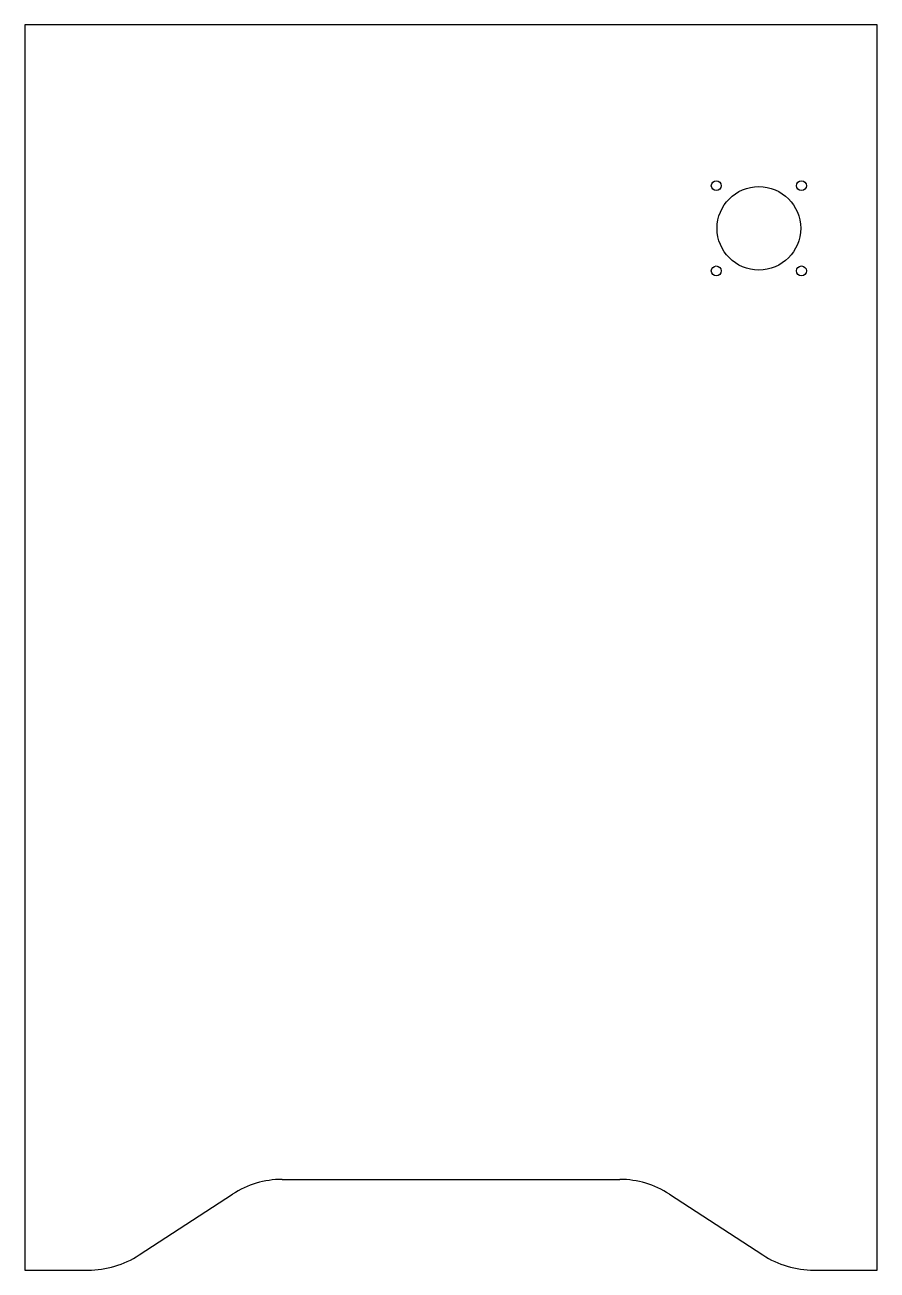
# Model space of a CAD drawing. Extents: x 115 to 425, y -114 to 339.
import ezdxf

# ---------------------------------------------------------------- set-up
doc = ezdxf.new("R2010")
doc.units = 0
doc.layers.get('0').update_dxf_attribs({"linetype": 'continuous'})

# ---------------------------------------------------------------- blocks, each defined once
blk = doc.blocks.new('PART__FEATURE')
at = {"color": 0}
for p, q in [((115, 339), (115, -114)), ((425, 339), (115, 339)), ((425, -114), (425, 339)), ((208.56, -81), (331.44, -81)), ((156.56, -108.49), (190.56, -86.35)), ((349.44, -86.35), (383.44, -108.49)), ((115, -114), (138, -114)), ((402, -114), (425, -114))]:
    blk.add_line(p, q, dxfattribs=at)
for centre, radius in [((366.5, 280.5), 1.8), ((397.5, 280.5), 1.8), ((382, 265), 15.2), ((366.5, 249.5), 1.8), ((397.5, 249.5), 1.8)]:
    blk.add_circle(centre, radius, dxfattribs=at)
for centre, radius, start, end in [((208.56, -114), 33, 90, 123.075), ((331.44, -114), 33, 56.925, 90), ((138, -80), 34, -90, -56.925), ((402, -80), 34, -123.075, -90)]:
    blk.add_arc(centre, radius, start, end, dxfattribs=at)

msp = doc.modelspace()

# ---------------------------------------------------------------- block references
at = {"color": 0}
msp.add_blockref('PART__FEATURE', (0, 0), dxfattribs=at)

doc.saveas('drawing.dxf')
